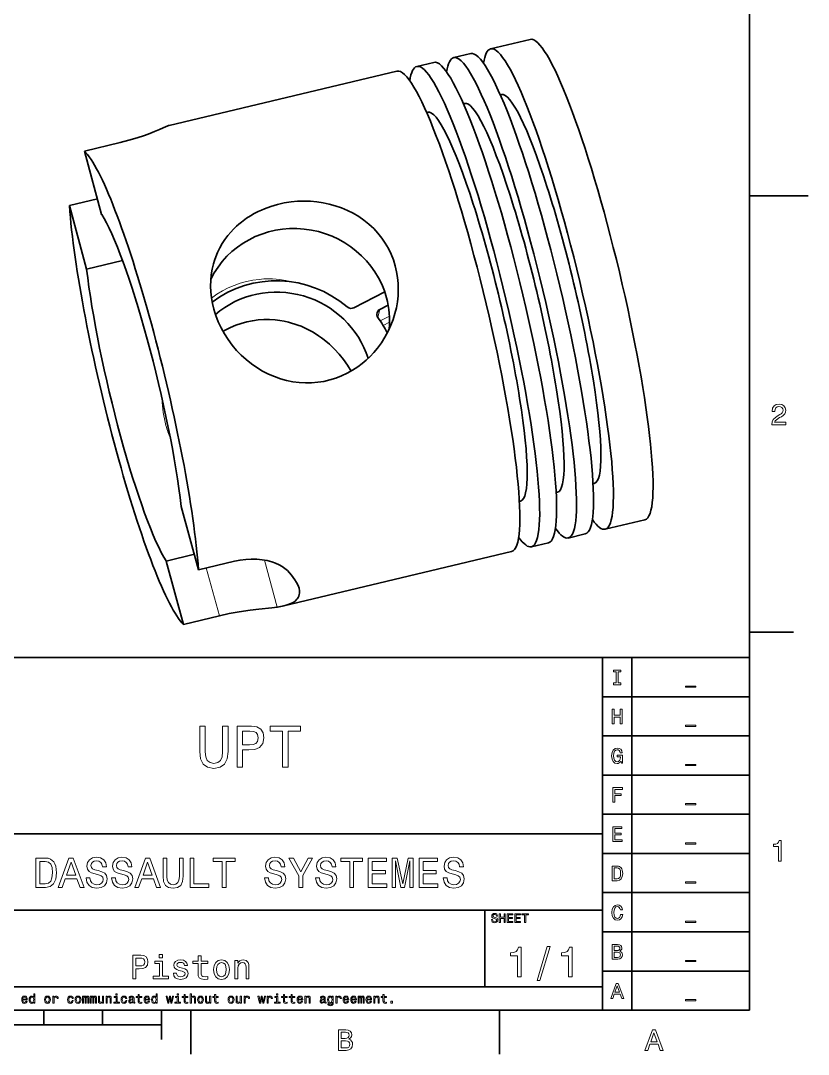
# Model space of a CAD drawing. Extents: x 0 to 420, y 0 to 297.
# Drawn here: x 286.1 to 420, y 2.5 to 178.3 of the extents above; entities that cross this region are included whole.
import ezdxf

# ---------------------------------------------------------------- set-up
doc = ezdxf.new("R2010")
doc.units = 0

msp = doc.modelspace()

# ---------------------------------------------------------------- linework, layer by layer
at = {"color": 7, "lineweight": 35}
for p, q in [((410, 10), (410, 287)), ((311.33, 160.49), (350.05, 169.72)), ((330.82, 78.78), (369.54, 88.01)), ((220, 70), (410, 70)), ((385, 10), (385, 70)), ((390, 10), (390, 70)), ((410, 70), (410, 10)), ((385, 63.33), (410, 63.33)), ((385, 56.67), (410, 56.67)), ((385, 50), (410, 50)), ((385, 43.33), (410, 43.33)), ((220, 40), (385, 40)), ((385, 36.67), (410, 36.67)), ((385, 30), (410, 30)), ((220, 27), (385, 27)), ((385, 23.33), (410, 23.33)), ((385, 16.67), (410, 16.67)), ((220, 14), (385, 14)), ((10, 10), (410, 10)), ((220, 10), (410, 10)), ((110, 7.5), (310, 7.5))]:
    msp.add_line(p, q, dxfattribs=at)
at = {"color": 7, "lineweight": 35, "ltscale": 0.173457}
msp.add_line((365.96, 173.51), (372.71, 175.12), dxfattribs=at)
at = {"color": 7, "lineweight": 35, "ltscale": 0.074338}
for p, q in [((359.7, 172.02), (362.59, 172.71)), ((353.43, 170.53), (356.32, 171.21)), ((379.18, 90.31), (382.07, 91)), ((372.91, 88.82), (375.81, 89.51))]:
    msp.add_line(p, q, dxfattribs=at)
at = {"color": 7, "lineweight": 35, "ltscale": 0.005031}
for p, q in [((367.62, 165.69), (367.82, 165.73)), ((361.36, 164.19), (361.55, 164.24))]:
    msp.add_line(p, q, dxfattribs=at)
at = {"color": 7, "lineweight": 35, "ltscale": 0.005032}
msp.add_line((355.09, 162.7), (355.28, 162.74), dxfattribs=at)
at = {"color": 7, "lineweight": 35, "ltscale": 0.156862}
for p, q in [((303, 157.58), (296.9, 156.13)), ((303.38, 137.51), (297.28, 136.06)), ((322.41, 86.37), (316.3, 84.91)), ((319.85, 77.08), (313.75, 75.62))]:
    msp.add_line(p, q, dxfattribs=at)
at = {"color": 7, "lineweight": 35, "ltscale": 0.279377}
for p, q in [((299.83, 145.35), (296.9, 156.13)), ((297.28, 136.06), (294.34, 146.84)), ((313.36, 95.69), (316.3, 84.91)), ((310.81, 86.4), (313.75, 75.62))]:
    msp.add_line(p, q, dxfattribs=at)
at = {"color": 7, "lineweight": 35, "ltscale": 0.122702}
for p, q in [((299.12, 147.98), (294.34, 146.84)), ((315.59, 87.54), (310.81, 86.4))]:
    msp.add_line(p, q, dxfattribs=at)
at = {"color": 7, "lineweight": 35, "ltscale": 0.25}
msp.add_line((410, 148.5), (420, 148.5), dxfattribs=at)
at = {"color": 7, "lineweight": 13, "ltscale": 0.002341}
msp.add_line((303.38, 137.51), (303.36, 137.6), dxfattribs=at)
at = {"color": 7, "lineweight": 35, "ltscale": 0.147243}
msp.add_line((342.73, 129.48), (347.96, 132.18), dxfattribs=at)
at = {"color": 7, "lineweight": 13, "ltscale": 0.034836}
msp.add_line((347.15, 129.2), (346.78, 127.86), dxfattribs=at)
at = {"color": 7, "lineweight": 35, "ltscale": 0.03955}
msp.add_line((348.56, 129.93), (347.15, 129.2), dxfattribs=at)
at = {"color": 7, "lineweight": 13, "ltscale": 0.044424}
msp.add_line((348.78, 128.06), (347.21, 127.23), dxfattribs=at)
at = {"color": 7, "lineweight": 13, "ltscale": 0.031105}
msp.add_line((348.8, 127.03), (347.71, 126.44), dxfattribs=at)
at = {"color": 7, "lineweight": 35, "ltscale": 0.005028}
for p, q in [((383.4, 99.54), (383.59, 99.59)), ((377.13, 98.05), (377.32, 98.09)), ((370.86, 96.55), (371.06, 96.6))]:
    msp.add_line(p, q, dxfattribs=at)
at = {"color": 7, "lineweight": 35, "ltscale": 0.173456}
msp.add_line((385.45, 91.8), (392.2, 93.41), dxfattribs=at)
at = {"color": 7, "lineweight": 13, "ltscale": 0.206968}
msp.add_line((327.53, 86.56), (329.7, 78.57), dxfattribs=at)
at = {"color": 7, "lineweight": 13, "ltscale": 0.211175}
msp.add_line((317.63, 85.23), (319.85, 77.08), dxfattribs=at)
at = {"color": 7, "lineweight": 35, "ltscale": 0.1875}
for p, q in [((410, 74.3), (417.5, 74.3)), ((315, 10), (315, 2.5)), ((367.5, 10), (367.5, 2.5))]:
    msp.add_line(p, q, dxfattribs=at)
at = {"color": 7, "lineweight": 35, "ltscale": 0.325}
msp.add_line((365, 14), (365, 27), dxfattribs=at)
at = {"color": 7, "lineweight": 35, "ltscale": 0.0625}
for p, q in [((290, 10), (290, 7.5)), ((300, 10), (300, 7.5))]:
    msp.add_line(p, q, dxfattribs=at)
at = {"color": 7, "lineweight": 35, "ltscale": 0.125}
msp.add_line((310, 10), (310, 5), dxfattribs=at)
at = {"color": 7, "lineweight": 35}
for points in [[(303, 157.58), (304.45, 157.96), (305.84, 158.37), (307.13, 158.8), (308.02, 159.13), (308.83, 159.45), (309.66, 159.79), (310.82, 160.3)], [(349.76, 136.6), (349.44, 137.61), (349.05, 138.6), (348.59, 139.56), (348.06, 140.47), (347.46, 141.34), (346.8, 142.17), (346.09, 142.94), (345.7, 143.32), (345.29, 143.68), (344.44, 144.36), (343.54, 144.99), (342.6, 145.54), (341.62, 146.04), (340.61, 146.46), (339.56, 146.82), (338.53, 147.11), (337.47, 147.33), (336.4, 147.49), (335.32, 147.58), (334.23, 147.61), (333.15, 147.58), (332.06, 147.48), (330.89, 147.3), (329.74, 147.05), (328.62, 146.72), (327.52, 146.32), (326.99, 146.1), (326.46, 145.85), (325.78, 145.5), (325.12, 145.12), (324.48, 144.71), (323.6, 144.06), (323.18, 143.72), (322.78, 143.36), (322.26, 142.86), (321.77, 142.34), (321.31, 141.79), (320.8, 141.11), (320.34, 140.4), (319.92, 139.66), (319.54, 138.89), (319.22, 138.11), (319.02, 137.54), (318.85, 136.97)], [(318.85, 136.97), (318.63, 136.04), (318.48, 135.09), (318.38, 134.12), (318.36, 133.15), (318.4, 132.17), (318.5, 131.19), (318.67, 130.21), (318.91, 129.24)], [(349.71, 128.48), (349.95, 129.49), (350.13, 130.5), (350.24, 131.53), (350.28, 132.55), (350.25, 133.58), (350.16, 134.6), (349.99, 135.61), (349.76, 136.6)], [(318.91, 129.24), (319.07, 128.69), (319.25, 128.15), (319.66, 127.08), (320.15, 126.04), (320.71, 125.03), (321.34, 124.05), (322.03, 123.12), (322.78, 122.23), (323.57, 121.41), (324.41, 120.65), (325.3, 119.94), (326.23, 119.29), (327.2, 118.7), (328.21, 118.18), (329.21, 117.76), (330.23, 117.4), (331.27, 117.11), (332.34, 116.89), (333.41, 116.75), (334.49, 116.69), (335.54, 116.71), (336.58, 116.8), (337.62, 116.96), (338.64, 117.2), (339.65, 117.51), (340.63, 117.89), (341.58, 118.34), (342.5, 118.86), (343.38, 119.44), (344.11, 119.99), (344.82, 120.58), (345.48, 121.21), (346.11, 121.88), (346.71, 122.58), (347.06, 123.04), (347.39, 123.51), (348.01, 124.47), (348.56, 125.48), (349.03, 126.53), (349.4, 127.49), (349.71, 128.48)], [(342.25, 118.71), (341.64, 119.72), (340.97, 120.68), (340.23, 121.6), (339.43, 122.46), (338.58, 123.27), (337.68, 124.03), (337.21, 124.38), (336.73, 124.71), (335.77, 125.32), (334.77, 125.85), (333.74, 126.32), (333.21, 126.52), (332.67, 126.71), (332.13, 126.88), (331.59, 127.02), (330.85, 127.19), (330.11, 127.32), (329.36, 127.41), (328.39, 127.47), (327.41, 127.47), (326.43, 127.4), (325.46, 127.27), (324.5, 127.08), (323.56, 126.82), (322.63, 126.5), (321.72, 126.11), (320.85, 125.67), (320.46, 125.46)], [(322.41, 86.37), (323.37, 86.56), (324.33, 86.68), (325.28, 86.73), (326.2, 86.72), (327.1, 86.63), (327.96, 86.47), (328.76, 86.26), (329.41, 86.03), (330, 85.76), (330.53, 85.46), (331, 85.13), (331.41, 84.77)], [(333.39, 81.78), (333.23, 82.24), (332.99, 82.72), (332.69, 83.21), (332.42, 83.59), (332.12, 83.97), (331.78, 84.37), (331.41, 84.77)], [(330.82, 78.78), (331.2, 78.88), (331.57, 79), (332.01, 79.17), (332.39, 79.37), (332.72, 79.6), (333.03, 79.89), (333.15, 80.05), (333.26, 80.21), (333.37, 80.44), (333.44, 80.69), (333.48, 80.95), (333.47, 81.35), (333.39, 81.78)], [(319.85, 77.08), (321.54, 77.45), (323.23, 77.75), (325.11, 78.03), (326.54, 78.21), (328.79, 78.46), (329.7, 78.57)]]:
    msp.add_lwpolyline(points, dxfattribs=at)
at = {"color": 7, "lineweight": 13}
msp.add_lwpolyline([(318.51, 131.13), (319.43, 131.76), (320.37, 132.33), (321.36, 132.84), (322.37, 133.28), (323.41, 133.65), (324.46, 133.94), (325.54, 134.17), (326.62, 134.31), (327.38, 134.37), (328.15, 134.39), (328.91, 134.37), (329.48, 134.33), (330.04, 134.28), (331.17, 134.1), (332.27, 133.85)], dxfattribs=at)
for points in [[(413.77, 109.57), (416.18, 109.57), (416.18, 110), (414.27, 110), (414.38, 110.24), (414.56, 110.43), (415.12, 110.79), (415.42, 110.94), (415.75, 111.16), (415.99, 111.41), (416.12, 111.71), (416.18, 112.05), (416.09, 112.47), (415.85, 112.8), (415.49, 113.02), (415.02, 113.09), (414.54, 113.01), (414.17, 112.77), (413.93, 112.39), (413.85, 111.89), (413.85, 111.82), (414.31, 111.82), (414.31, 111.86), (414.35, 112.2), (414.49, 112.46), (414.71, 112.62), (414.99, 112.67), (415.29, 112.62), (415.5, 112.5), (415.65, 112.3), (415.7, 112.05), (415.66, 111.82), (415.56, 111.62), (415.4, 111.45), (415.18, 111.3), (414.88, 111.14), (414.39, 110.83), (414.04, 110.49), (413.84, 110.09), (413.77, 109.58)], [(387.33, 65.66), (386.87, 65.66), (386.87, 65.36), (388.13, 65.36), (388.13, 65.66), (387.67, 65.66), (387.67, 67.55), (388.13, 67.55), (388.13, 67.86), (386.87, 67.86), (386.87, 67.55), (387.33, 67.55)], [(399.13, 65.14), (399.13, 64.94), (400.87, 64.94), (400.87, 65.14)], [(386.66, 58.69), (387, 58.69), (387, 59.86), (388, 59.86), (388, 58.69), (388.33, 58.69), (388.33, 61.19), (388, 61.19), (388, 60.17), (387, 60.17), (387, 61.19), (386.66, 61.19)], [(316.52, 54), (316.66, 52.74), (317.1, 51.84), (317.85, 51.32), (318.93, 51.14), (320, 51.32), (320.74, 51.84), (321.19, 52.73), (321.34, 54), (321.34, 58.33), (320.4, 58.33), (320.4, 53.95), (320.31, 53.09), (320.04, 52.47), (319.57, 52.11), (318.93, 51.99), (318.26, 52.11), (317.8, 52.47), (317.53, 53.08), (317.45, 53.95), (317.45, 58.33), (316.52, 58.33)], [(322.87, 51.33), (323.8, 51.33), (323.8, 54.29), (324.83, 54.29), (325.87, 54.34), (326.69, 54.69), (327.23, 55.38), (327.41, 56.32), (327.27, 57.18), (326.87, 57.82), (326.2, 58.2), (325.29, 58.33), (322.87, 58.33)], [(330.61, 51.33), (331.54, 51.33), (331.54, 57.49), (333.65, 57.49), (333.65, 58.33), (328.48, 58.33), (328.48, 57.49), (330.61, 57.49)], [(399.13, 58.47), (399.13, 58.27), (400.87, 58.27), (400.87, 58.47)], [(325.04, 57.48), (325.65, 57.42), (326.09, 57.22), (326.35, 56.87), (326.44, 56.32), (326.34, 55.73), (326.07, 55.38), (325.61, 55.2), (324.97, 55.15), (323.8, 55.15), (323.8, 57.48)], [(388.16, 52.36), (388.22, 52.02), (388.4, 52.02), (388.4, 53.37), (387.49, 53.37), (387.49, 53.07), (388.05, 53.07), (388.05, 53.05), (388.01, 52.72), (387.89, 52.47), (387.72, 52.32), (387.5, 52.27), (387.25, 52.33), (387.06, 52.52), (386.94, 52.85), (386.89, 53.28), (386.93, 53.72), (387.06, 54.04), (387.25, 54.24), (387.51, 54.3), (387.69, 54.27), (387.84, 54.17), (387.95, 54), (388.01, 53.77), (388.37, 53.77), (388.27, 54.12), (388.1, 54.38), (387.85, 54.53), (387.54, 54.59), (387.13, 54.5), (386.82, 54.24), (386.62, 53.83), (386.55, 53.27), (386.62, 52.72), (386.82, 52.3), (387.11, 52.04), (387.47, 51.96), (387.68, 51.98), (387.86, 52.06), (388.02, 52.18)], [(399.13, 51.81), (399.13, 51.61), (400.87, 51.61), (400.87, 51.81)], [(386.76, 45.36), (387.1, 45.36), (387.1, 46.51), (388.15, 46.51), (388.15, 46.81), (387.1, 46.81), (387.1, 47.55), (388.39, 47.55), (388.39, 47.86), (386.76, 47.86)], [(399.13, 45.14), (399.13, 44.94), (400.87, 44.94), (400.87, 45.14)], [(386.74, 38.69), (388.33, 38.69), (388.33, 38.99), (387.07, 38.99), (387.07, 39.84), (388.19, 39.84), (388.19, 40.14), (387.07, 40.14), (387.07, 40.89), (388.3, 40.89), (388.3, 41.19), (386.74, 41.19)], [(414.91, 35.37), (415.37, 35.37), (415.37, 38.89), (415.03, 38.89), (414.93, 38.58), (414.75, 38.38), (414.48, 38.26), (414.09, 38.22), (414.09, 37.86), (414.91, 37.86)], [(399.13, 38.47), (399.13, 38.27), (400.87, 38.27), (400.87, 38.47)], [(290.3, 35.88), (288.63, 35.88), (288.63, 30.88), (290.3, 30.88), (291.08, 31.04), (291.66, 31.52), (292.02, 32.31), (292.15, 33.38), (292.04, 34.48), (291.89, 34.91), (291.69, 35.25), (291.11, 35.72), (290.73, 35.84)], [(290.24, 35.28), (290.79, 35.18), (291.17, 34.84), (291.39, 34.25), (291.46, 33.38), (291.38, 32.54), (291.16, 31.95), (290.78, 31.59), (290.24, 31.48), (289.3, 31.48), (289.3, 35.28)], [(292.45, 30.88), (293.11, 30.88), (293.64, 32.35), (295.63, 32.35), (296.16, 30.88), (296.84, 30.88), (295.01, 35.89), (294.27, 35.89)], [(293.87, 32.96), (294.64, 35.17), (295.41, 32.96)], [(297.84, 32.53), (297.18, 32.53), (297.33, 31.77), (297.69, 31.21), (298.24, 30.87), (298.99, 30.74), (299.73, 30.86), (300.29, 31.18), (300.64, 31.67), (300.77, 32.33), (300.66, 32.92), (300.36, 33.3), (299.87, 33.55), (299.21, 33.74), (298.65, 33.88), (298.29, 34.04), (298.08, 34.27), (298.01, 34.63), (298.08, 34.95), (298.26, 35.2), (298.55, 35.36), (298.95, 35.42), (299.35, 35.35), (299.67, 35.15), (299.88, 34.83), (299.98, 34.39), (300.63, 34.39), (300.63, 34.4), (300.52, 35.08), (300.18, 35.59), (299.65, 35.9), (298.93, 36.01), (298.28, 35.9), (297.77, 35.6), (297.45, 35.13), (297.33, 34.53), (297.43, 33.99), (297.7, 33.62), (298.13, 33.37), (298.72, 33.19), (299.31, 33.02), (299.75, 32.86), (300.01, 32.63), (300.11, 32.26), (300.02, 31.88), (299.8, 31.59), (299.46, 31.41), (299.02, 31.35), (298.53, 31.43), (298.16, 31.66), (297.92, 32.03)], [(302.18, 32.53), (301.52, 32.53), (301.66, 31.77), (302.02, 31.21), (302.58, 30.87), (303.33, 30.74), (304.07, 30.86), (304.63, 31.18), (304.98, 31.67), (305.11, 32.33), (305, 32.92), (304.7, 33.3), (304.21, 33.55), (303.55, 33.74), (302.99, 33.88), (302.62, 34.04), (302.41, 34.27), (302.35, 34.63), (302.41, 34.95), (302.6, 35.2), (302.89, 35.36), (303.29, 35.42), (303.69, 35.35), (304.01, 35.15), (304.21, 34.83), (304.32, 34.39), (304.97, 34.39), (304.97, 34.4), (304.86, 35.08), (304.52, 35.59), (303.98, 35.9), (303.26, 36.01), (302.62, 35.9), (302.11, 35.6), (301.79, 35.13), (301.67, 34.53), (301.77, 33.99), (302.04, 33.62), (302.47, 33.37), (303.06, 33.19), (303.65, 33.02), (304.09, 32.86), (304.35, 32.63), (304.45, 32.26), (304.36, 31.88), (304.14, 31.59), (303.8, 31.41), (303.36, 31.35), (302.87, 31.43), (302.49, 31.66), (302.26, 32.03)], [(305.46, 30.88), (306.12, 30.88), (306.65, 32.35), (308.65, 32.35), (309.17, 30.88), (309.85, 30.88), (308.02, 35.89), (307.28, 35.89)], [(306.88, 32.96), (307.65, 35.17), (308.42, 32.96)], [(310.27, 32.78), (310.37, 31.88), (310.68, 31.24), (311.22, 30.87), (311.99, 30.74), (312.75, 30.87), (313.29, 31.24), (313.6, 31.88), (313.71, 32.78), (313.71, 35.88), (313.04, 35.88), (313.04, 32.75), (312.98, 32.13), (312.78, 31.7), (312.45, 31.44), (311.99, 31.35), (311.51, 31.44), (311.18, 31.7), (310.99, 32.13), (310.93, 32.75), (310.93, 35.88), (310.27, 35.88)], [(314.86, 30.88), (318.08, 30.88), (318.08, 31.49), (315.53, 31.49), (315.53, 35.88), (314.86, 35.88)], [(320.33, 30.88), (320.99, 30.88), (320.99, 35.28), (322.51, 35.28), (322.51, 35.88), (318.81, 35.88), (318.81, 35.28), (320.33, 35.28)], [(328.2, 32.53), (327.54, 32.53), (327.69, 31.77), (328.05, 31.21), (328.6, 30.87), (329.35, 30.74), (330.09, 30.86), (330.65, 31.18), (331, 31.67), (331.13, 32.33), (331.02, 32.92), (330.72, 33.3), (330.23, 33.55), (329.57, 33.74), (329.01, 33.88), (328.65, 34.04), (328.44, 34.27), (328.37, 34.63), (328.44, 34.95), (328.62, 35.2), (328.91, 35.36), (329.31, 35.42), (329.71, 35.35), (330.03, 35.15), (330.24, 34.83), (330.34, 34.39), (330.99, 34.39), (330.99, 34.4), (330.88, 35.08), (330.54, 35.59), (330.01, 35.9), (329.29, 36.01), (328.64, 35.9), (328.13, 35.6), (327.81, 35.13), (327.69, 34.53), (327.79, 33.99), (328.06, 33.62), (328.49, 33.37), (329.09, 33.19), (329.67, 33.02), (330.11, 32.86), (330.37, 32.63), (330.47, 32.26), (330.38, 31.88), (330.16, 31.59), (329.82, 31.41), (329.38, 31.35), (328.89, 31.43), (328.52, 31.66), (328.28, 32.03)], [(334.05, 30.88), (334.05, 32.91), (335.69, 35.89), (334.94, 35.89), (333.71, 33.52), (332.46, 35.89), (331.66, 35.89), (333.38, 32.86), (333.38, 30.88)], [(336.87, 32.53), (336.22, 32.53), (336.36, 31.77), (336.72, 31.21), (337.28, 30.87), (338.03, 30.74), (338.77, 30.86), (339.32, 31.18), (339.68, 31.67), (339.81, 32.33), (339.7, 32.92), (339.39, 33.3), (338.9, 33.55), (338.25, 33.74), (337.69, 33.88), (337.32, 34.04), (337.11, 34.27), (337.05, 34.63), (337.11, 34.95), (337.3, 35.2), (337.59, 35.36), (337.98, 35.42), (338.39, 35.35), (338.7, 35.15), (338.91, 34.83), (339.01, 34.39), (339.67, 34.39), (339.67, 34.4), (339.55, 35.08), (339.21, 35.59), (338.68, 35.9), (337.96, 36.01), (337.31, 35.9), (336.81, 35.6), (336.48, 35.13), (336.37, 34.53), (336.46, 33.99), (336.74, 33.62), (337.17, 33.37), (337.76, 33.19), (338.34, 33.02), (338.78, 32.86), (339.05, 32.63), (339.14, 32.26), (339.06, 31.88), (338.83, 31.59), (338.49, 31.41), (338.05, 31.35), (337.56, 31.43), (337.19, 31.66), (336.95, 32.03)], [(342.02, 30.88), (342.68, 30.88), (342.68, 35.28), (344.19, 35.28), (344.19, 35.88), (340.5, 35.88), (340.5, 35.28), (342.02, 35.28)], [(345.17, 30.88), (348.34, 30.88), (348.34, 31.49), (345.84, 31.49), (345.84, 33.18), (348.07, 33.18), (348.07, 33.78), (345.84, 33.78), (345.84, 35.28), (348.29, 35.28), (348.29, 35.88), (345.17, 35.88)], [(349.22, 30.88), (349.78, 30.88), (349.78, 35.42), (350.71, 30.88), (351.33, 30.88), (352.26, 35.42), (352.26, 30.88), (352.82, 30.88), (352.82, 35.88), (351.95, 35.88), (351.02, 31.47), (350.11, 35.88), (349.22, 35.88)], [(353.85, 30.88), (357.02, 30.88), (357.02, 31.49), (354.51, 31.49), (354.51, 33.18), (356.74, 33.18), (356.74, 33.78), (354.51, 33.78), (354.51, 35.28), (356.96, 35.28), (356.96, 35.88), (353.85, 35.88)], [(358.56, 32.53), (357.9, 32.53), (358.05, 31.77), (358.41, 31.21), (358.96, 30.87), (359.71, 30.74), (360.45, 30.86), (361.01, 31.18), (361.36, 31.67), (361.49, 32.33), (361.38, 32.92), (361.08, 33.3), (360.59, 33.55), (359.94, 33.74), (359.37, 33.88), (359.01, 34.04), (358.8, 34.27), (358.73, 34.63), (358.8, 34.95), (358.98, 35.2), (359.27, 35.36), (359.67, 35.42), (360.07, 35.35), (360.39, 35.15), (360.6, 34.83), (360.7, 34.39), (361.35, 34.39), (361.35, 34.4), (361.24, 35.08), (360.9, 35.59), (360.37, 35.9), (359.65, 36.01), (359, 35.9), (358.49, 35.6), (358.17, 35.13), (358.05, 34.53), (358.15, 33.99), (358.42, 33.62), (358.85, 33.37), (359.45, 33.19), (360.03, 33.02), (360.47, 32.86), (360.73, 32.63), (360.83, 32.26), (360.74, 31.88), (360.52, 31.59), (360.18, 31.41), (359.74, 31.35), (359.25, 31.43), (358.88, 31.66), (358.64, 32.03)], [(387.5, 34.52), (386.66, 34.52), (386.66, 32.02), (387.5, 32.02), (387.89, 32.1), (388.18, 32.34), (388.36, 32.74), (388.43, 33.27), (388.37, 33.82), (388.3, 34.04), (388.2, 34.21), (387.9, 34.44), (387.71, 34.5)], [(387.47, 34.22), (387.74, 34.17), (387.93, 34.01), (388.04, 33.71), (388.08, 33.27), (388.04, 32.85), (387.93, 32.56), (387.74, 32.38), (387.47, 32.32), (387, 32.32), (387, 34.22)], [(399.13, 31.81), (399.13, 31.61), (400.87, 31.61), (400.87, 31.81)], [(366.31, 25.41), (366.11, 25.41), (366.16, 25.18), (366.26, 25.02), (366.43, 24.91), (366.65, 24.88), (366.88, 24.91), (367.04, 25.01), (367.15, 25.16), (367.19, 25.35), (367.16, 25.53), (367.07, 25.64), (366.92, 25.72), (366.72, 25.78), (366.55, 25.82), (366.44, 25.87), (366.38, 25.93), (366.36, 26.04), (366.38, 26.14), (366.44, 26.21), (366.52, 26.26), (366.64, 26.28), (366.76, 26.26), (366.86, 26.2), (366.92, 26.1), (366.95, 25.97), (367.15, 25.97), (367.15, 25.98), (367.11, 26.18), (367.01, 26.33), (366.85, 26.43), (366.64, 26.46), (366.44, 26.43), (366.29, 26.33), (366.19, 26.19), (366.16, 26.01), (366.19, 25.85), (366.27, 25.74), (366.4, 25.67), (366.57, 25.61), (366.75, 25.56), (366.88, 25.51), (366.96, 25.44), (366.99, 25.33), (366.96, 25.22), (366.9, 25.13), (366.8, 25.08), (366.66, 25.06), (366.52, 25.08), (366.4, 25.15), (366.33, 25.26)], [(367.45, 24.92), (367.65, 24.92), (367.65, 25.62), (368.25, 25.62), (368.25, 24.92), (368.45, 24.92), (368.45, 26.42), (368.25, 26.42), (368.25, 25.81), (367.65, 25.81), (367.65, 26.42), (367.45, 26.42)], [(368.8, 24.92), (369.75, 24.92), (369.75, 25.1), (369, 25.1), (369, 25.61), (369.67, 25.61), (369.67, 25.79), (369, 25.79), (369, 26.24), (369.73, 26.24), (369.73, 26.42), (368.8, 26.42)], [(370.1, 24.92), (371.05, 24.92), (371.05, 25.1), (370.3, 25.1), (370.3, 25.61), (370.97, 25.61), (370.97, 25.79), (370.3, 25.79), (370.3, 26.24), (371.03, 26.24), (371.03, 26.42), (370.1, 26.42)], [(371.76, 24.92), (371.95, 24.92), (371.95, 26.24), (372.41, 26.24), (372.41, 26.42), (371.3, 26.42), (371.3, 26.24), (371.76, 26.24)], [(388.08, 26.29), (388.01, 25.98), (387.89, 25.77), (387.73, 25.63), (387.53, 25.59), (387.3, 25.66), (387.11, 25.85), (386.99, 26.17), (386.95, 26.61), (386.99, 27.04), (387.11, 27.36), (387.29, 27.56), (387.53, 27.63), (387.71, 27.59), (387.85, 27.49), (387.97, 27.33), (388.05, 27.1), (388.39, 27.1), (388.28, 27.45), (388.09, 27.71), (387.84, 27.87), (387.53, 27.93), (387.15, 27.84), (386.86, 27.58), (386.67, 27.17), (386.61, 26.61), (386.67, 26.05), (386.86, 25.63), (387.15, 25.38), (387.53, 25.29), (387.87, 25.36), (388.14, 25.55), (388.33, 25.86), (388.43, 26.29)], [(399.13, 25.14), (399.13, 24.94), (400.87, 24.94), (400.87, 25.14)], [(387.95, 20.04), (388.2, 20.25), (388.27, 20.39), (388.29, 20.56), (388.24, 20.83), (388.1, 21.03), (387.87, 21.15), (387.56, 21.19), (386.67, 21.19), (386.67, 18.69), (387.61, 18.69), (387.94, 18.74), (388.19, 18.89), (388.35, 19.12), (388.4, 19.44), (388.37, 19.65), (388.28, 19.83), (388.14, 19.96)], [(305.11, 15.36), (305.64, 15.36), (305.64, 17.05), (306.23, 17.05), (306.82, 17.08), (307.29, 17.28), (307.6, 17.67), (307.7, 18.21), (307.62, 18.7), (307.39, 19.07), (307.01, 19.29), (306.49, 19.36), (305.11, 19.36)], [(310.17, 19.5), (309.63, 19.5), (309.63, 18.92), (310.17, 18.92)], [(370.53, 15.7), (371.19, 15.7), (371.19, 20.74), (370.7, 20.74), (370.57, 20.3), (370.31, 20), (369.91, 19.83), (369.37, 19.77), (369.37, 19.26), (370.53, 19.26)], [(373.88, 15.03), (374.37, 15.03), (376.12, 20.84), (375.61, 20.84)], [(379.21, 15.7), (379.86, 15.7), (379.86, 20.74), (379.37, 20.74), (379.24, 20.3), (378.98, 20), (378.59, 19.83), (378.04, 19.77), (378.04, 19.26), (379.21, 19.26)], [(387.49, 20.15), (387, 20.15), (387, 20.89), (387.52, 20.89), (387.71, 20.87), (387.85, 20.81), (387.93, 20.69), (387.96, 20.53), (387.93, 20.36), (387.84, 20.25), (387.69, 20.17)], [(387.57, 18.99), (387, 18.99), (387, 19.85), (387.54, 19.85), (387.76, 19.83), (387.93, 19.75), (388.02, 19.62), (388.05, 19.43), (388.02, 19.23), (387.93, 19.1), (387.78, 19.01)], [(306.35, 18.87), (306.69, 18.84), (306.95, 18.73), (307.1, 18.52), (307.15, 18.21), (307.09, 17.87), (306.94, 17.67), (306.67, 17.57), (306.31, 17.54), (305.64, 17.54), (305.64, 18.87)], [(310.15, 15.79), (310.15, 18.35), (308.85, 18.35), (308.85, 17.92), (309.65, 17.92), (309.65, 15.79), (308.61, 15.79), (308.61, 15.36), (311.2, 15.36), (311.2, 15.79)], [(313.59, 17.16), (313.1, 17.28), (312.73, 17.41), (312.61, 17.68), (312.65, 17.87), (312.77, 18.01), (312.97, 18.1), (313.25, 18.13), (313.52, 18.1), (313.73, 17.99), (313.87, 17.84), (313.93, 17.63), (314.42, 17.63), (314.42, 17.64), (314.34, 18.02), (314.1, 18.31), (313.73, 18.5), (313.25, 18.56), (312.76, 18.5), (312.4, 18.31), (312.18, 18.02), (312.11, 17.67), (312.16, 17.32), (312.32, 17.08), (312.59, 16.9), (312.97, 16.78), (313.54, 16.65), (313.88, 16.5), (313.97, 16.39), (314.01, 16.21), (313.96, 16), (313.82, 15.84), (313.59, 15.73), (313.29, 15.7), (312.98, 15.73), (312.75, 15.86), (312.59, 16.05), (312.53, 16.32), (312.04, 16.32), (312.12, 15.86), (312.35, 15.53), (312.73, 15.33), (313.25, 15.25), (313.79, 15.33), (314.19, 15.53), (314.43, 15.85), (314.52, 16.27), (314.45, 16.63), (314.27, 16.88), (313.98, 17.04)], [(316.22, 17.92), (316.22, 16.37), (316.26, 15.87), (316.42, 15.52), (316.74, 15.32), (317.29, 15.25), (317.89, 15.28), (317.89, 15.72), (317.45, 15.68), (317.05, 15.73), (316.84, 15.87), (316.75, 16.12), (316.73, 16.46), (316.73, 17.92), (317.89, 17.92), (317.89, 18.35), (316.73, 18.35), (316.73, 19.26), (316.22, 19.26), (316.22, 18.35), (315.35, 18.35), (315.35, 17.92)], [(318.86, 16.9), (318.95, 16.2), (319.22, 15.68), (319.64, 15.36), (320.2, 15.25), (320.76, 15.36), (321.18, 15.68), (321.45, 16.2), (321.55, 16.9), (321.45, 17.61), (321.18, 18.13), (320.76, 18.45), (320.2, 18.56), (319.64, 18.45), (319.22, 18.13), (318.95, 17.61)], [(319.38, 16.91), (319.43, 17.43), (319.59, 17.8), (319.85, 18.03), (320.2, 18.12), (320.55, 18.03), (320.81, 17.81), (320.97, 17.43), (321.03, 16.91), (320.97, 16.39), (320.81, 16.01), (320.55, 15.78), (320.2, 15.7), (319.85, 15.78), (319.59, 16.01), (319.43, 16.39)], [(322.48, 15.36), (322.99, 15.36), (322.99, 17.15), (323.04, 17.56), (323.21, 17.86), (323.47, 18.04), (323.81, 18.11), (324.09, 18.05), (324.26, 17.9), (324.35, 17.64), (324.38, 17.29), (324.38, 15.36), (324.88, 15.36), (324.88, 17.39), (324.86, 17.8), (324.76, 18.14), (324.42, 18.46), (323.89, 18.56), (323.59, 18.52), (323.35, 18.41), (323.13, 18.23), (322.97, 17.98), (322.97, 18.46), (322.48, 18.46)], [(399.13, 18.47), (399.13, 18.27), (400.87, 18.27), (400.87, 18.47)], [(386.4, 12.02), (386.74, 12.02), (387, 12.76), (388, 12.76), (388.26, 12.02), (388.6, 12.02), (387.68, 14.53), (387.32, 14.53)], [(387.11, 13.06), (387.5, 14.17), (387.89, 13.06)], [(286.43, 11.74), (287.19, 11.74), (287.19, 11.83), (287.16, 12.08), (287.06, 12.26), (286.91, 12.38), (286.71, 12.42), (286.51, 12.37), (286.36, 12.25), (286.26, 12.06), (286.23, 11.8), (286.26, 11.53), (286.36, 11.34), (286.51, 11.21), (286.7, 11.17), (286.87, 11.2), (287.01, 11.27), (287.11, 11.39), (287.17, 11.55), (286.98, 11.55), (286.94, 11.46), (286.89, 11.4), (286.73, 11.34), (286.6, 11.37), (286.51, 11.44), (286.45, 11.57), (286.43, 11.73)], [(288.28, 11.39), (288.28, 11.21), (288.47, 11.21), (288.47, 12.77), (288.28, 12.77), (288.28, 12.2), (288.13, 12.36), (288.04, 12.4), (287.94, 12.42), (287.76, 12.37), (287.62, 12.25), (287.52, 12.06), (287.49, 11.8), (287.52, 11.53), (287.62, 11.34), (287.76, 11.21), (287.94, 11.17), (288.04, 11.19), (288.13, 11.23)], [(290.11, 11.79), (290.14, 11.53), (290.24, 11.34), (290.4, 11.21), (290.61, 11.17), (290.82, 11.21), (290.98, 11.33), (291.08, 11.53), (291.12, 11.79), (291.08, 12.06), (290.98, 12.25), (290.82, 12.37), (290.61, 12.42), (290.4, 12.37), (290.24, 12.25), (290.14, 12.06)], [(291.54, 11.21), (291.73, 11.21), (291.73, 11.88), (291.75, 12.04), (291.8, 12.15), (291.9, 12.22), (292.03, 12.25), (292.12, 12.23), (292.19, 12.19), (292.24, 12.11), (292.25, 12.01), (292.44, 12.01), (292.42, 12.19), (292.35, 12.31), (292.23, 12.39), (292.07, 12.42), (291.96, 12.4), (291.86, 12.36), (291.78, 12.28), (291.71, 12.18), (291.71, 12.38), (291.54, 12.38)], [(294.81, 11.99), (294.99, 11.99), (294.96, 12.16), (294.86, 12.3), (294.72, 12.38), (294.53, 12.42), (294.32, 12.37), (294.16, 12.25), (294.07, 12.06), (294.03, 11.79), (294.06, 11.53), (294.16, 11.34), (294.31, 11.21), (294.52, 11.17), (294.71, 11.21), (294.85, 11.3), (294.95, 11.44), (295, 11.63), (294.82, 11.63), (294.78, 11.51), (294.72, 11.42), (294.64, 11.36), (294.53, 11.34), (294.4, 11.37), (294.3, 11.46), (294.24, 11.6), (294.23, 11.8), (294.24, 11.99), (294.31, 12.13), (294.4, 12.22), (294.53, 12.25), (294.64, 12.23), (294.73, 12.18), (294.78, 12.1)], [(295.31, 11.79), (295.35, 11.53), (295.45, 11.34), (295.6, 11.21), (295.82, 11.17), (296.03, 11.21), (296.18, 11.33), (296.28, 11.53), (296.32, 11.79), (296.28, 12.06), (296.18, 12.25), (296.03, 12.37), (295.82, 12.42), (295.6, 12.37), (295.45, 12.25), (295.35, 12.06)], [(296.59, 11.21), (296.77, 11.21), (296.77, 11.99), (296.78, 12.11), (296.81, 12.19), (296.86, 12.24), (296.93, 12.26), (296.98, 12.24), (297.01, 12.2), (297.03, 12.13), (297.04, 12.03), (297.04, 11.21), (297.2, 11.21), (297.2, 11.99), (297.21, 12.1), (297.24, 12.19), (297.3, 12.24), (297.36, 12.26), (297.41, 12.24), (297.45, 12.2), (297.47, 12.03), (297.47, 11.21), (297.64, 11.21), (297.64, 12.02), (297.63, 12.18), (297.6, 12.31), (297.53, 12.39), (297.42, 12.42), (297.29, 12.37), (297.18, 12.25), (297.1, 12.37), (296.97, 12.42), (296.85, 12.37), (296.76, 12.25), (296.76, 12.38), (296.59, 12.38)], [(297.9, 11.21), (298.07, 11.21), (298.07, 11.99), (298.08, 12.11), (298.11, 12.19), (298.16, 12.24), (298.23, 12.26), (298.28, 12.24), (298.31, 12.2), (298.33, 12.13), (298.34, 12.03), (298.34, 11.21), (298.5, 11.21), (298.5, 11.99), (298.51, 12.1), (298.55, 12.19), (298.6, 12.24), (298.66, 12.26), (298.71, 12.24), (298.75, 12.2), (298.77, 12.03), (298.77, 11.21), (298.95, 11.21), (298.95, 12.02), (298.94, 12.18), (298.9, 12.31), (298.83, 12.39), (298.72, 12.42), (298.59, 12.37), (298.49, 12.25), (298.41, 12.37), (298.27, 12.42), (298.15, 12.37), (298.06, 12.25), (298.06, 12.38), (297.9, 12.38)], [(300.17, 12.38), (299.98, 12.38), (299.98, 11.7), (299.96, 11.55), (299.89, 11.44), (299.8, 11.37), (299.67, 11.35), (299.57, 11.36), (299.5, 11.42), (299.46, 11.5), (299.46, 11.63), (299.46, 12.38), (299.27, 12.38), (299.27, 11.61), (299.27, 11.46), (299.31, 11.33), (299.44, 11.21), (299.64, 11.17), (299.75, 11.19), (299.84, 11.23), (299.92, 11.29), (299.99, 11.39), (299.99, 11.21), (300.17, 11.21)], [(300.57, 11.21), (300.76, 11.21), (300.76, 11.88), (300.78, 12.04), (300.85, 12.15), (300.94, 12.22), (301.07, 12.25), (301.18, 12.22), (301.24, 12.17), (301.27, 12.07), (301.28, 11.94), (301.28, 11.21), (301.47, 11.21), (301.47, 11.98), (301.47, 12.13), (301.43, 12.26), (301.3, 12.38), (301.1, 12.42), (300.99, 12.4), (300.9, 12.36), (300.82, 12.29), (300.76, 12.2), (300.76, 12.38), (300.57, 12.38)], [(302.46, 11.37), (302.46, 12.34), (301.97, 12.34), (301.97, 12.17), (302.27, 12.17), (302.27, 11.37), (301.88, 11.37), (301.88, 11.21), (302.85, 11.21), (302.85, 11.37)], [(302.46, 12.77), (302.26, 12.77), (302.26, 12.55), (302.46, 12.55)], [(303.91, 11.99), (304.1, 11.99), (304.06, 12.16), (303.97, 12.3), (303.83, 12.38), (303.64, 12.42), (303.43, 12.37), (303.27, 12.25), (303.17, 12.06), (303.14, 11.79), (303.17, 11.53), (303.27, 11.34), (303.42, 11.21), (303.63, 11.17), (303.82, 11.21), (303.96, 11.3), (304.06, 11.44), (304.11, 11.63), (303.92, 11.63), (303.89, 11.51), (303.83, 11.42), (303.74, 11.36), (303.64, 11.34), (303.51, 11.37), (303.41, 11.46), (303.35, 11.6), (303.33, 11.8), (303.35, 11.99), (303.41, 12.13), (303.51, 12.22), (303.64, 12.25), (303.75, 12.23), (303.84, 12.18), (303.89, 12.1)], [(305.17, 11.37), (305.17, 11.36), (305.18, 11.29), (305.21, 11.23), (305.35, 11.19), (305.45, 11.21), (305.45, 11.36), (305.41, 11.35), (305.35, 11.38), (305.34, 11.47), (305.34, 12.07), (305.31, 12.22), (305.23, 12.33), (305.1, 12.39), (304.92, 12.42), (304.73, 12.39), (304.6, 12.32), (304.52, 12.2), (304.49, 12.05), (304.49, 12.04), (304.66, 12.04), (304.67, 12.13), (304.72, 12.19), (304.8, 12.23), (304.91, 12.25), (305.02, 12.24), (305.09, 12.2), (305.14, 12.15), (305.15, 12.07), (305.14, 11.98), (305.11, 11.93), (305.02, 11.91), (304.86, 11.9), (304.67, 11.86), (304.54, 11.79), (304.46, 11.68), (304.44, 11.52), (304.46, 11.38), (304.53, 11.27), (304.64, 11.2), (304.79, 11.18), (304.99, 11.23)], [(306.03, 12.17), (306.03, 11.59), (306.05, 11.4), (306.11, 11.27), (306.23, 11.2), (306.43, 11.17), (306.66, 11.18), (306.66, 11.35), (306.49, 11.34), (306.34, 11.35), (306.26, 11.41), (306.23, 11.5), (306.22, 11.62), (306.22, 12.17), (306.66, 12.17), (306.66, 12.34), (306.22, 12.34), (306.22, 12.68), (306.03, 12.68), (306.03, 12.34), (305.7, 12.34), (305.7, 12.17)], [(307.25, 11.74), (308.01, 11.74), (308.01, 11.83), (307.97, 12.08), (307.88, 12.26), (307.73, 12.38), (307.53, 12.42), (307.33, 12.37), (307.18, 12.25), (307.08, 12.06), (307.05, 11.8), (307.08, 11.53), (307.18, 11.34), (307.33, 11.21), (307.52, 11.17), (307.69, 11.2), (307.83, 11.27), (307.93, 11.39), (307.99, 11.55), (307.8, 11.55), (307.76, 11.46), (307.7, 11.4), (307.54, 11.34), (307.42, 11.37), (307.33, 11.44), (307.27, 11.57), (307.25, 11.73)], [(309.09, 11.39), (309.09, 11.21), (309.28, 11.21), (309.28, 12.77), (309.1, 12.77), (309.1, 12.2), (308.95, 12.36), (308.86, 12.4), (308.76, 12.42), (308.58, 12.37), (308.43, 12.25), (308.34, 12.06), (308.31, 11.8), (308.34, 11.53), (308.43, 11.34), (308.58, 11.21), (308.76, 11.17), (308.86, 11.19), (308.95, 11.23)], [(311.26, 11.21), (311.43, 12.2), (311.6, 11.21), (311.78, 11.21), (312.07, 12.38), (311.89, 12.38), (311.69, 11.39), (311.52, 12.38), (311.34, 12.38), (311.16, 11.39), (310.97, 12.38), (310.79, 12.38), (311.08, 11.21)], [(312.87, 11.37), (312.87, 12.34), (312.38, 12.34), (312.38, 12.17), (312.68, 12.17), (312.68, 11.37), (312.29, 11.37), (312.29, 11.21), (313.26, 11.21), (313.26, 11.37)], [(312.87, 12.77), (312.67, 12.77), (312.67, 12.55), (312.87, 12.55)], [(313.84, 12.17), (313.84, 11.59), (313.85, 11.4), (313.91, 11.27), (314.03, 11.2), (314.24, 11.17), (314.46, 11.18), (314.46, 11.35), (314.3, 11.34), (314.15, 11.35), (314.07, 11.41), (314.04, 11.5), (314.03, 11.62), (314.03, 12.17), (314.46, 12.17), (314.46, 12.34), (314.03, 12.34), (314.03, 12.68), (313.84, 12.68), (313.84, 12.34), (313.51, 12.34), (313.51, 12.17)], [(314.89, 11.21), (315.08, 11.21), (315.08, 11.88), (315.1, 12.04), (315.16, 12.15), (315.26, 12.22), (315.39, 12.25), (315.49, 12.22), (315.55, 12.17), (315.59, 12.07), (315.6, 11.94), (315.6, 11.21), (315.79, 11.21), (315.79, 11.98), (315.78, 12.13), (315.74, 12.26), (315.61, 12.38), (315.41, 12.42), (315.31, 12.4), (315.21, 12.36), (315.13, 12.3), (315.08, 12.21), (315.08, 12.77), (314.89, 12.77)], [(316.13, 11.79), (316.17, 11.53), (316.27, 11.34), (316.42, 11.21), (316.63, 11.17), (316.84, 11.21), (317, 11.33), (317.1, 11.53), (317.14, 11.79), (317.1, 12.06), (317, 12.25), (316.84, 12.37), (316.63, 12.42), (316.42, 12.37), (316.27, 12.25), (316.17, 12.06)], [(318.38, 12.38), (318.19, 12.38), (318.19, 11.7), (318.17, 11.55), (318.11, 11.44), (318.01, 11.37), (317.88, 11.35), (317.78, 11.36), (317.72, 11.42), (317.68, 11.5), (317.67, 11.63), (317.67, 12.38), (317.48, 12.38), (317.48, 11.61), (317.49, 11.46), (317.53, 11.33), (317.65, 11.21), (317.86, 11.17), (317.96, 11.19), (318.06, 11.23), (318.14, 11.29), (318.2, 11.39), (318.2, 11.21), (318.38, 11.21)], [(319.04, 12.17), (319.04, 11.59), (319.06, 11.4), (319.12, 11.27), (319.24, 11.2), (319.44, 11.17), (319.67, 11.18), (319.67, 11.35), (319.51, 11.34), (319.36, 11.35), (319.28, 11.41), (319.24, 11.5), (319.23, 11.62), (319.23, 12.17), (319.67, 12.17), (319.67, 12.34), (319.23, 12.34), (319.23, 12.68), (319.04, 12.68), (319.04, 12.34), (318.72, 12.34), (318.72, 12.17)], [(321.34, 11.79), (321.37, 11.53), (321.47, 11.34), (321.63, 11.21), (321.84, 11.17), (322.05, 11.21), (322.21, 11.33), (322.31, 11.53), (322.34, 11.79), (322.31, 12.06), (322.21, 12.25), (322.05, 12.37), (321.84, 12.42), (321.63, 12.37), (321.47, 12.25), (321.37, 12.06)], [(323.59, 12.38), (323.4, 12.38), (323.4, 11.7), (323.38, 11.55), (323.31, 11.44), (323.22, 11.37), (323.09, 11.35), (322.99, 11.36), (322.92, 11.42), (322.89, 11.5), (322.88, 11.63), (322.88, 12.38), (322.69, 12.38), (322.69, 11.61), (322.69, 11.46), (322.73, 11.33), (322.86, 11.21), (323.06, 11.17), (323.17, 11.19), (323.26, 11.23), (323.34, 11.29), (323.41, 11.39), (323.41, 11.21), (323.59, 11.21)], [(324.07, 11.21), (324.26, 11.21), (324.26, 11.88), (324.28, 12.04), (324.33, 12.15), (324.43, 12.22), (324.56, 12.25), (324.65, 12.23), (324.72, 12.19), (324.77, 12.11), (324.78, 12.01), (324.97, 12.01), (324.95, 12.19), (324.88, 12.31), (324.76, 12.39), (324.6, 12.42), (324.48, 12.4), (324.39, 12.36), (324.31, 12.28), (324.24, 12.18), (324.24, 12.38), (324.07, 12.38)], [(326.87, 11.21), (327.04, 12.2), (327.22, 11.21), (327.4, 11.21), (327.68, 12.38), (327.5, 12.38), (327.31, 11.39), (327.14, 12.38), (326.95, 12.38), (326.78, 11.39), (326.59, 12.38), (326.4, 12.38), (326.69, 11.21)], [(327.97, 11.21), (328.16, 11.21), (328.16, 11.88), (328.18, 12.04), (328.24, 12.15), (328.33, 12.22), (328.46, 12.25), (328.55, 12.23), (328.63, 12.19), (328.67, 12.11), (328.68, 12.01), (328.88, 12.01), (328.85, 12.19), (328.78, 12.31), (328.66, 12.39), (328.5, 12.42), (328.39, 12.4), (328.29, 12.36), (328.21, 12.28), (328.14, 12.18), (328.14, 12.38), (327.97, 12.38)], [(329.78, 11.37), (329.78, 12.34), (329.29, 12.34), (329.29, 12.17), (329.59, 12.17), (329.59, 11.37), (329.2, 11.37), (329.2, 11.21), (330.17, 11.21), (330.17, 11.37)], [(329.79, 12.77), (329.59, 12.77), (329.59, 12.55), (329.79, 12.55)], [(330.76, 12.17), (330.76, 11.59), (330.77, 11.4), (330.83, 11.27), (330.95, 11.2), (331.15, 11.17), (331.38, 11.18), (331.38, 11.35), (331.22, 11.34), (331.07, 11.35), (330.99, 11.41), (330.95, 11.5), (330.95, 11.62), (330.95, 12.17), (331.38, 12.17), (331.38, 12.34), (330.95, 12.34), (330.95, 12.68), (330.76, 12.68), (330.76, 12.34), (330.43, 12.34), (330.43, 12.17)], [(332.06, 12.17), (332.06, 11.59), (332.07, 11.4), (332.13, 11.27), (332.25, 11.2), (332.46, 11.17), (332.68, 11.18), (332.68, 11.35), (332.52, 11.34), (332.37, 11.35), (332.29, 11.41), (332.25, 11.5), (332.25, 11.62), (332.25, 12.17), (332.68, 12.17), (332.68, 12.34), (332.25, 12.34), (332.25, 12.68), (332.06, 12.68), (332.06, 12.34), (331.73, 12.34), (331.73, 12.17)], [(333.27, 11.74), (334.03, 11.74), (334.03, 11.83), (334, 12.08), (333.9, 12.26), (333.75, 12.38), (333.55, 12.42), (333.35, 12.37), (333.2, 12.25), (333.1, 12.06), (333.07, 11.8), (333.1, 11.53), (333.2, 11.34), (333.35, 11.21), (333.54, 11.17), (333.71, 11.2), (333.85, 11.27), (333.95, 11.39), (334.01, 11.55), (333.82, 11.55), (333.78, 11.46), (333.73, 11.4), (333.57, 11.34), (333.44, 11.37), (333.35, 11.44), (333.29, 11.57), (333.27, 11.73)], [(334.4, 11.21), (334.59, 11.21), (334.59, 11.88), (334.61, 12.04), (334.68, 12.15), (334.77, 12.22), (334.9, 12.25), (335.01, 12.22), (335.07, 12.17), (335.1, 12.07), (335.11, 11.94), (335.11, 11.21), (335.3, 11.21), (335.3, 11.98), (335.3, 12.13), (335.26, 12.26), (335.13, 12.38), (334.93, 12.42), (334.82, 12.4), (334.73, 12.36), (334.65, 12.29), (334.59, 12.2), (334.59, 12.38), (334.4, 12.38)], [(337.7, 11.37), (337.7, 11.36), (337.71, 11.29), (337.74, 11.23), (337.87, 11.19), (337.98, 11.21), (337.98, 11.36), (337.94, 11.35), (337.87, 11.38), (337.86, 11.47), (337.86, 12.07), (337.84, 12.22), (337.76, 12.33), (337.63, 12.39), (337.44, 12.42), (337.26, 12.39), (337.13, 12.32), (337.04, 12.2), (337.02, 12.05), (337.02, 12.04), (337.19, 12.04), (337.2, 12.13), (337.25, 12.19), (337.33, 12.23), (337.44, 12.25), (337.54, 12.24), (337.62, 12.2), (337.67, 12.15), (337.68, 12.07), (337.67, 11.98), (337.64, 11.93), (337.55, 11.91), (337.39, 11.9), (337.2, 11.86), (337.07, 11.79), (336.99, 11.68), (336.97, 11.52), (336.99, 11.38), (337.06, 11.27), (337.17, 11.2), (337.31, 11.18), (337.52, 11.23)], [(339.21, 11.27), (339.21, 12.38), (339.03, 12.38), (339.03, 12.19), (338.88, 12.36), (338.79, 12.4), (338.69, 12.42), (338.5, 12.37), (338.36, 12.25), (338.27, 12.06), (338.24, 11.8), (338.27, 11.53), (338.36, 11.34), (338.5, 11.21), (338.69, 11.17), (338.79, 11.19), (338.88, 11.23), (339.03, 11.39), (339.03, 11.23), (339.01, 11.1), (338.96, 11), (338.87, 10.95), (338.74, 10.93), (338.62, 10.94), (338.53, 10.98), (338.48, 11.03), (338.47, 11.11), (338.29, 11.11), (338.29, 11.1), (338.31, 10.96), (338.4, 10.86), (338.54, 10.79), (338.73, 10.77), (338.95, 10.8), (339.1, 10.89), (339.18, 11.05)], [(339.68, 11.21), (339.87, 11.21), (339.87, 11.88), (339.89, 12.04), (339.95, 12.15), (340.04, 12.22), (340.17, 12.25), (340.27, 12.23), (340.34, 12.19), (340.38, 12.11), (340.39, 12.01), (340.59, 12.01), (340.56, 12.19), (340.49, 12.31), (340.37, 12.39), (340.21, 12.42), (340.1, 12.4), (340, 12.36), (339.92, 12.28), (339.85, 12.18), (339.85, 12.38), (339.68, 12.38)], [(341.08, 11.74), (341.84, 11.74), (341.84, 11.83), (341.8, 12.08), (341.71, 12.26), (341.56, 12.38), (341.36, 12.42), (341.16, 12.37), (341.01, 12.25), (340.91, 12.06), (340.88, 11.8), (340.91, 11.53), (341.01, 11.34), (341.16, 11.21), (341.35, 11.17), (341.52, 11.2), (341.66, 11.27), (341.76, 11.39), (341.82, 11.55), (341.63, 11.55), (341.59, 11.46), (341.53, 11.4), (341.37, 11.34), (341.25, 11.37), (341.16, 11.44), (341.1, 11.57), (341.08, 11.73)], [(342.38, 11.74), (343.14, 11.74), (343.14, 11.83), (343.11, 12.08), (343.01, 12.26), (342.86, 12.38), (342.66, 12.42), (342.46, 12.37), (342.31, 12.25), (342.21, 12.06), (342.18, 11.8), (342.21, 11.53), (342.31, 11.34), (342.46, 11.21), (342.65, 11.17), (342.82, 11.2), (342.96, 11.27), (343.06, 11.39), (343.12, 11.55), (342.93, 11.55), (342.89, 11.46), (342.84, 11.4), (342.68, 11.34), (342.55, 11.37), (342.46, 11.44), (342.4, 11.57), (342.38, 11.73)], [(343.44, 11.21), (343.61, 11.21), (343.61, 11.99), (343.62, 12.11), (343.65, 12.19), (343.7, 12.24), (343.77, 12.26), (343.82, 12.24), (343.86, 12.2), (343.87, 12.13), (343.88, 12.03), (343.88, 11.21), (344.04, 11.21), (344.04, 11.99), (344.05, 12.1), (344.09, 12.19), (344.14, 12.24), (344.2, 12.26), (344.26, 12.24), (344.29, 12.2), (344.31, 12.03), (344.31, 11.21), (344.49, 11.21), (344.49, 12.02), (344.48, 12.18), (344.44, 12.31), (344.37, 12.39), (344.26, 12.42), (344.13, 12.37), (344.03, 12.25), (343.95, 12.37), (343.81, 12.42), (343.69, 12.37), (343.6, 12.25), (343.6, 12.38), (343.44, 12.38)], [(344.98, 11.74), (345.74, 11.74), (345.74, 11.83), (345.71, 12.08), (345.61, 12.26), (345.46, 12.38), (345.26, 12.42), (345.06, 12.37), (344.91, 12.25), (344.81, 12.06), (344.78, 11.8), (344.81, 11.53), (344.91, 11.34), (345.06, 11.21), (345.25, 11.17), (345.42, 11.2), (345.56, 11.27), (345.66, 11.39), (345.72, 11.55), (345.53, 11.55), (345.49, 11.46), (345.44, 11.4), (345.28, 11.34), (345.15, 11.37), (345.06, 11.44), (345, 11.57), (344.98, 11.73)], [(346.11, 11.21), (346.3, 11.21), (346.3, 11.88), (346.32, 12.04), (346.39, 12.15), (346.48, 12.22), (346.61, 12.25), (346.72, 12.22), (346.78, 12.17), (346.81, 12.07), (346.83, 11.94), (346.83, 11.21), (347.02, 11.21), (347.02, 11.98), (347.01, 12.13), (346.97, 12.26), (346.84, 12.38), (346.64, 12.42), (346.53, 12.4), (346.44, 12.36), (346.36, 12.29), (346.3, 12.2), (346.3, 12.38), (346.11, 12.38)], [(347.67, 12.17), (347.67, 11.59), (347.68, 11.4), (347.74, 11.27), (347.86, 11.2), (348.07, 11.17), (348.29, 11.18), (348.29, 11.35), (348.13, 11.34), (347.98, 11.35), (347.9, 11.41), (347.87, 11.5), (347.86, 11.62), (347.86, 12.17), (348.29, 12.17), (348.29, 12.34), (347.86, 12.34), (347.86, 12.68), (347.67, 12.68), (347.67, 12.34), (347.34, 12.34), (347.34, 12.17)], [(286.43, 11.9), (286.45, 12.05), (286.51, 12.16), (286.6, 12.23), (286.71, 12.25), (286.83, 12.23), (286.92, 12.16), (286.97, 12.05), (286.99, 11.9)], [(287.97, 12.25), (288.1, 12.22), (288.2, 12.13), (288.25, 11.99), (288.27, 11.8), (288.25, 11.6), (288.2, 11.46), (288.1, 11.37), (287.97, 11.34), (287.86, 11.37), (287.77, 11.46), (287.7, 11.6), (287.69, 11.8), (287.7, 11.99), (287.77, 12.13), (287.86, 12.22)], [(290.3, 11.8), (290.32, 11.99), (290.38, 12.13), (290.48, 12.22), (290.61, 12.25), (290.74, 12.22), (290.84, 12.13), (290.9, 11.99), (290.92, 11.8), (290.9, 11.6), (290.84, 11.46), (290.74, 11.37), (290.61, 11.34), (290.48, 11.37), (290.38, 11.46), (290.32, 11.6)], [(295.51, 11.8), (295.53, 11.99), (295.59, 12.13), (295.68, 12.22), (295.82, 12.25), (295.95, 12.22), (296.04, 12.13), (296.1, 11.99), (296.13, 11.8), (296.1, 11.6), (296.04, 11.46), (295.95, 11.37), (295.82, 11.34), (295.68, 11.37), (295.59, 11.46), (295.53, 11.6)], [(305.14, 11.62), (305.12, 11.51), (305.05, 11.42), (304.95, 11.37), (304.82, 11.35), (304.74, 11.36), (304.68, 11.39), (304.64, 11.45), (304.63, 11.54), (304.64, 11.61), (304.67, 11.67), (304.81, 11.73), (304.99, 11.75), (305.14, 11.8)], [(307.25, 11.9), (307.27, 12.05), (307.33, 12.16), (307.42, 12.23), (307.53, 12.25), (307.65, 12.23), (307.74, 12.16), (307.79, 12.05), (307.81, 11.9)], [(308.79, 12.25), (308.92, 12.22), (309.01, 12.13), (309.07, 11.99), (309.09, 11.8), (309.07, 11.6), (309.01, 11.46), (308.92, 11.37), (308.79, 11.34), (308.67, 11.37), (308.58, 11.46), (308.52, 11.6), (308.5, 11.8), (308.52, 11.99), (308.58, 12.13), (308.67, 12.22)], [(316.33, 11.8), (316.35, 11.99), (316.41, 12.13), (316.5, 12.22), (316.63, 12.25), (316.76, 12.22), (316.86, 12.13), (316.92, 11.99), (316.94, 11.8), (316.92, 11.6), (316.86, 11.46), (316.76, 11.37), (316.63, 11.34), (316.5, 11.37), (316.41, 11.46), (316.35, 11.6)], [(321.53, 11.8), (321.55, 11.99), (321.61, 12.13), (321.71, 12.22), (321.84, 12.25), (321.97, 12.22), (322.07, 12.13), (322.13, 11.99), (322.15, 11.8), (322.13, 11.6), (322.07, 11.46), (321.97, 11.37), (321.84, 11.34), (321.71, 11.37), (321.61, 11.46), (321.55, 11.6)], [(333.27, 11.9), (333.29, 12.05), (333.35, 12.16), (333.44, 12.23), (333.56, 12.25), (333.67, 12.23), (333.76, 12.16), (333.81, 12.05), (333.83, 11.9)], [(337.67, 11.62), (337.65, 11.51), (337.58, 11.42), (337.47, 11.37), (337.35, 11.35), (337.27, 11.36), (337.21, 11.39), (337.17, 11.45), (337.16, 11.54), (337.17, 11.61), (337.2, 11.67), (337.34, 11.73), (337.52, 11.75), (337.67, 11.8)], [(338.43, 11.8), (338.45, 11.99), (338.51, 12.13), (338.6, 12.22), (338.72, 12.25), (338.85, 12.22), (338.94, 12.13), (339, 11.99), (339.02, 11.8), (339, 11.6), (338.94, 11.46), (338.85, 11.37), (338.72, 11.34), (338.6, 11.37), (338.51, 11.46), (338.45, 11.6)], [(341.08, 11.9), (341.1, 12.05), (341.16, 12.16), (341.25, 12.23), (341.36, 12.25), (341.48, 12.23), (341.57, 12.16), (341.62, 12.05), (341.64, 11.9)], [(342.38, 11.9), (342.4, 12.05), (342.46, 12.16), (342.55, 12.23), (342.66, 12.25), (342.78, 12.23), (342.87, 12.16), (342.92, 12.05), (342.94, 11.9)], [(344.98, 11.9), (345, 12.05), (345.06, 12.16), (345.15, 12.23), (345.27, 12.25), (345.38, 12.23), (345.47, 12.16), (345.52, 12.05), (345.54, 11.9)], [(349.01, 11.21), (349.31, 11.21), (349.31, 11.54), (349.01, 11.54)], [(399.13, 11.81), (399.13, 11.61), (400.87, 11.61), (400.87, 11.81)], [(341.88, 5.06), (342.23, 5.35), (342.32, 5.55), (342.35, 5.79), (342.29, 6.17), (342.09, 6.44), (341.77, 6.61), (341.33, 6.67), (340.09, 6.67), (340.09, 3.17), (341.4, 3.17), (341.87, 3.24), (342.22, 3.44), (342.44, 3.77), (342.51, 4.22), (342.47, 4.51), (342.34, 4.76), (342.15, 4.94)], [(341.23, 5.21), (340.55, 5.21), (340.55, 6.25), (341.28, 6.25), (341.55, 6.22), (341.74, 6.13), (341.86, 5.97), (341.9, 5.74), (341.85, 5.51), (341.73, 5.35), (341.52, 5.24)], [(392.22, 3.17), (392.68, 3.17), (393.05, 4.2), (394.45, 4.2), (394.81, 3.17), (395.29, 3.17), (394.01, 6.67), (393.49, 6.67)], [(393.21, 4.62), (393.75, 6.17), (394.29, 4.62)], [(341.35, 3.59), (340.55, 3.59), (340.55, 4.79), (341.3, 4.79), (341.62, 4.76), (341.85, 4.65), (341.98, 4.47), (342.03, 4.21), (341.98, 3.93), (341.86, 3.74), (341.64, 3.62)]]:
    msp.add_lwpolyline(points, close=True, dxfattribs=at)
at = {"color": 7, "lineweight": 35}
for centre, radius, start, end in [((312.09, 157.59), 3, 104.5805, 114.9553), ((328.14, 90.23), 11.77, 277.6403, 283.1443)]:
    msp.add_arc(centre, radius, start, end, dxfattribs=at)
at = {"color": 7, "lineweight": 13}
for centre, radius, start, end in [((328.69, 114.31), 18.57, 181.1413, 195.1286), ((327.59, 114.04), 17.44, 195.2167, 202.8884)]:
    msp.add_arc(centre, radius, start, end, dxfattribs=at)
at = {"color": 7, "lineweight": 35}
for centre, major_axis, ratio, start_param, end_param in [((382.45, 134.27), (9.74, -40.85), 0.132532, 6.283145, 9.424737), ((369.44, 131.17), (9.74, -40.85), 0.132532, 6.283145, 9.424737), ((372.33, 131.85), (9.74, -40.85), 0.132532, 6.283145, 9.424737), ((375.71, 132.66), (9.74, -40.85), 0.132532, 3.141552, 3.458485), ((375.71, 132.66), (9.74, -40.85), 0.132532, 6.283145, 9.424737), ((363.17, 129.67), (9.74, -40.85), 0.132532, 6.283145, 9.424737), ((366.06, 130.36), (9.74, -40.85), 0.132532, 6.283145, 9.424737), ((369.44, 131.17), (9.74, -40.85), 0.132532, 3.141552, 3.458485), ((359.8, 128.87), (9.74, -40.85), 0.132532, 6.283145, 9.424737), ((363.17, 129.67), (9.74, -40.85), 0.132532, 3.141552, 3.458485), ((375.71, 132.66), (7.89, -33.07), 0.132532, 6.283173, 9.424766), ((369.44, 131.17), (7.89, -33.07), 0.132532, 6.283173, 9.424766), ((363.17, 129.67), (7.89, -33.07), 0.132532, 6.283173, 9.424766), ((305.32, 115.88), (9.74, -40.85), 0.132532, 0.679634, 2.935405), ((305.32, 115.88), (9.74, -40.85), 0.132532, 3.821227, 6.076998), ((305.32, 115.88), (-7.42, 31.13), 0.132532, 3.975722, 5.922502), ((332.84, 127.5), (15.43, -4.24), 0.963536, 0.518184, 2.961293), ((305.32, 115.88), (-7.42, 31.13), 0.132532, 0.83413, 2.78091), ((329.86, 116.67), (17.36, -4.77), 0.963536, 1.11792, 2.505779), ((329.86, 116.67), (15.43, -4.24), 0.963536, 0.553578, 2.563254), ((332.84, 127.5), (15.43, -4.24), 0.963536, 0.172204, 0.518184), ((342.24, 130.33), (0.964, -0.265), 0.963536, 4.259512, 5.47492), ((347.63, 128.35), (0.964, -0.265), 0.963536, 3.141458, 4.009855), ((347.63, 128.35), (0.964, -0.265), 0.963536, 2.333327, 3.141458), ((329.86, 116.67), (19.98, -5.49), 0.963536, 0.717196, 0.868262), ((375.71, 132.66), (9.74, -40.85), 0.132532, 5.966292, 6.283145), ((369.44, 131.17), (9.74, -40.85), 0.132532, 5.966292, 6.283145), ((363.17, 129.67), (9.74, -40.85), 0.132532, 5.966292, 6.283145)]:
    msp.add_ellipse(centre, major_axis=major_axis, ratio=ratio, start_param=start_param, end_param=end_param, dxfattribs=at)

doc.saveas('drawing.dxf')
